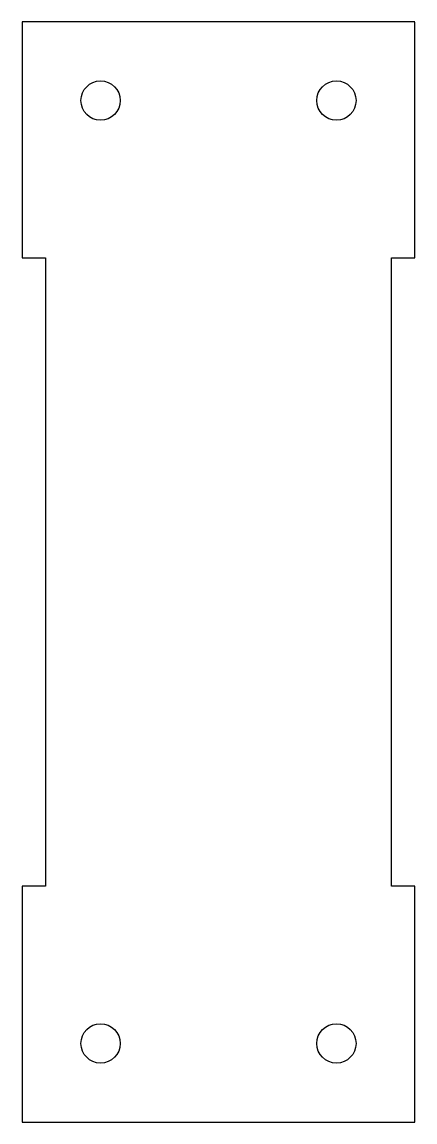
# Model space of a CAD drawing. Header units: millimetres. Extents: x -25 to 25, y -70 to 70.
import ezdxf

# ---------------------------------------------------------------- set-up
doc = ezdxf.new("R2010")
doc.units = ezdxf.units.MM

msp = doc.modelspace()

# ---------------------------------------------------------------- linework, layer by layer
at = {"color": 7, "linetype": 'Continuous', "lineweight": 25}
for p, q in [((25, 70), (-25, 70)), ((-25, 70), (-25, 40)), ((25, 40), (25, 70)), ((-25, 40), (-22, 40)), ((-22, 40), (-22, -40)), ((22, 40), (25, 40)), ((22, -40), (22, 40)), ((-25, -40), (-25, -70)), ((-22, -40), (-25, -40)), ((25, -40), (22, -40)), ((25, -70), (25, -40)), ((-25, -70), (25, -70))]:
    msp.add_line(p, q, dxfattribs=at)
for centre in [(-15, 60), (15, 60), (-15, -60), (15, -60)]:
    msp.add_circle(centre, 2.5, dxfattribs=at)

doc.saveas('drawing.dxf')
